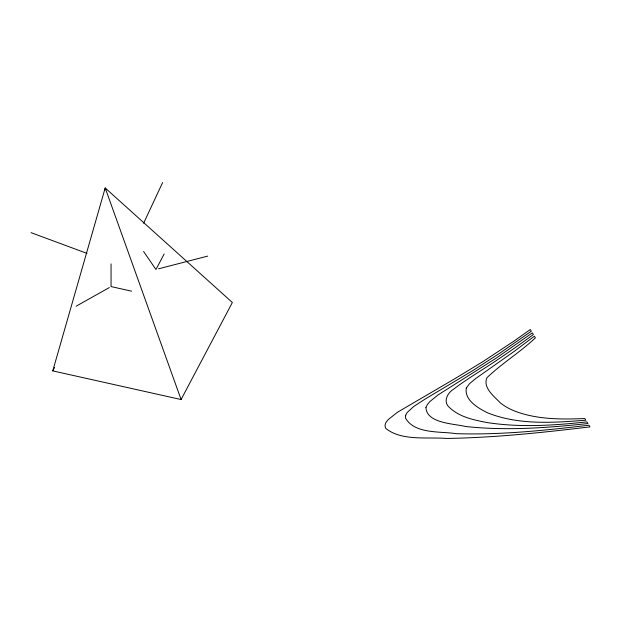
<?xml version="1.0" encoding="UTF-8"?>
<svg xmlns="http://www.w3.org/2000/svg" width="621" height="621" viewBox="0 0 621 621"><rect width="100%" height="100%" fill="white"/><g stroke="black" fill="none" stroke-linecap="round" stroke-linejoin="round"><path stroke-width="0.93" d="M105.174 189.886L105.197 187.961L232.355 302.497L181.084 399.544L52.762 370.884L105.197 187.961L181.084 399.544M143.63 223.211L162.617 182.558M52.762 370.884L54.563 367.485M164.161 253.958L155.956 269.491L143.575 251.482M76.127 306.207L109.335 287.554M158.518 268.831L207.693 256.108M131.598 291.171L111.058 286.584L111.043 263.871M31.05 232.658L86.994 253.384M425.944 407.392C426.503 423.506 454.067 423.584 465.331 426.464C506.099 430.935 547.264 427.877 587.901 423.553L586.884 421.884C553.769 425.486 520.072 427.667 486.996 422.544C473.823 419.959 459.47 417.11 449.433 407.5C442.765 401.849 447.345 393.015 453.509 389.235C468.451 377.832 484.877 368.556 500.309 357.859A740.527 454.898 -14.1 0 0 533.346 334.548L532.329 332.879L496.047 358.247L438.038 394.925L429.825 401.601L427.326 404.582L425.944 407.392M405.66 415.255L405.42 417.871C414.37 434.265 440.367 431.16 456.125 433.668C500.542 435.104 544.881 430.4 588.925 425.222L589.95 426.891C542.249 432.604 494.37 437.735 446.289 438.442C427.124 436.85 401.663 441.267 385.726 428.366L384.95 425.641L385.812 422.722L388.241 419.548L397.525 412.212L455.628 378.236L483.192 361.43L513.909 341.139L530.28 329.541L531.304 331.21L500.06 353.007L473.078 370.419L424.919 399.187L413.656 406.545L407.12 412.554L405.66 415.255M466.286 388.071C464.229 400.126 478.139 408.113 487.322 412.724C518.457 425.284 553.117 422.746 585.859 420.215L584.835 418.546C560.942 419.493 536.047 419.633 513.505 410.59A84.65 52.001 -14.1 0 1 500.503 403.029C494.425 396.695 482.338 387.45 487.027 377.63C502.094 363.231 520.157 352.192 535.395 337.886L534.37 336.217L514.211 351.377L475.733 378.507L469.53 383.693L466.286 388.071"/></g></svg>
